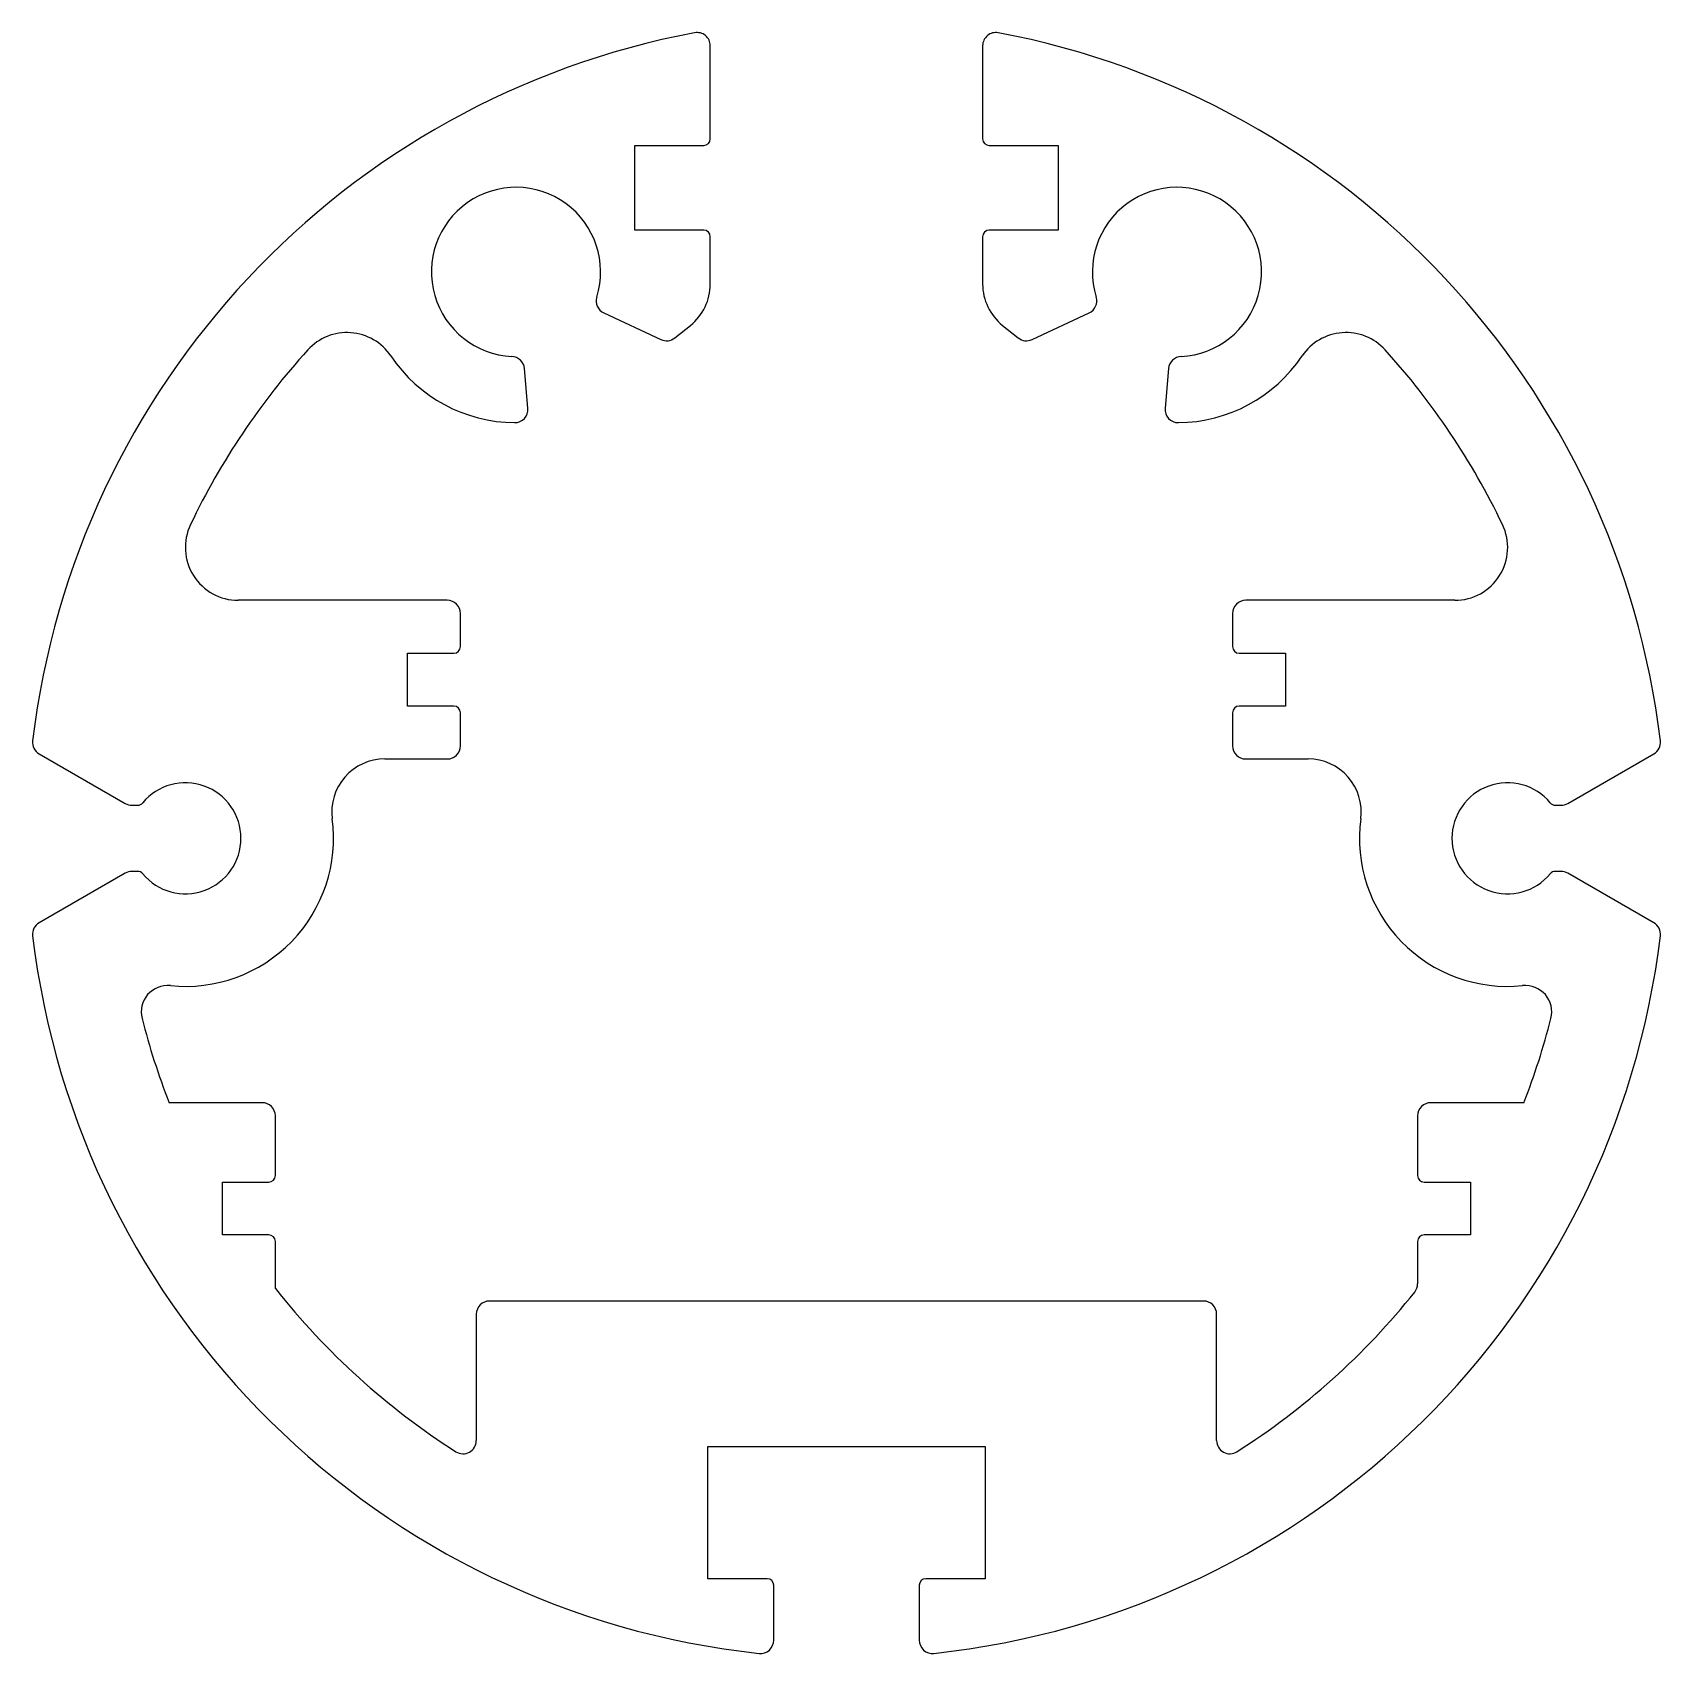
# Model space of a CAD drawing. Extents: x 2.7 to 64.3, y 2.8 to 64.1.
import ezdxf

# ---------------------------------------------------------------- set-up
doc = ezdxf.new("R2010")
doc.units = 0
doc.layers.get('0').update_dxf_attribs({"linetype": 'CONTINUOUS'})

msp = doc.modelspace()

# ---------------------------------------------------------------- linework, layer by layer
for p, q in [((28.349, 60.046), (28.349, 63.568)), ((38.649, 63.568), (38.649, 60.046)), ((25.499, 59.796), (28.099, 59.796)), ((25.499, 56.596), (25.499, 59.796)), ((38.899, 59.796), (41.499, 59.796)), ((41.499, 59.796), (41.499, 56.596)), ((28.099, 56.596), (25.499, 56.596)), ((28.349, 54.557), (28.349, 56.346)), ((38.649, 56.346), (38.649, 54.557)), ((41.499, 56.596), (38.899, 56.596)), ((24.322, 53.466), (26.482, 52.458)), ((27.006, 52.521), (27.599, 52.995)), ((39.4, 52.995), (39.993, 52.521)), ((40.516, 52.458), (42.677, 53.466)), ((21.45, 49.859), (21.319, 51.363)), ((45.68, 51.363), (45.548, 49.859)), ((18.399, 42.596), (10.494, 42.596)), ((56.505, 42.596), (48.599, 42.596)), ((18.899, 40.846), (18.899, 42.096)), ((48.099, 42.096), (48.099, 40.846)), ((16.899, 38.596), (16.899, 40.596)), ((16.899, 40.596), (18.649, 40.596)), ((48.349, 40.596), (50.099, 40.596)), ((50.099, 40.596), (50.099, 38.596)), ((18.649, 38.596), (16.899, 38.596)), ((18.899, 37.096), (18.899, 38.346)), ((48.099, 38.346), (48.099, 37.096)), ((50.099, 38.596), (48.349, 38.596)), ((2.966, 36.79), (6.218, 34.913)), ((16.033, 36.596), (18.399, 36.596)), ((48.599, 36.596), (50.965, 36.596)), ((60.78, 34.913), (64.033, 36.79)), ((6.468, 34.846), (6.69, 34.846)), ((60.308, 34.846), (60.53, 34.846)), ((6.218, 32.279), (2.966, 30.401)), ((6.69, 32.346), (6.468, 32.346)), ((60.53, 32.346), (60.308, 32.346)), ((64.033, 30.401), (60.78, 32.279)), ((11.399, 23.596), (7.882, 23.596)), ((59.117, 23.596), (55.599, 23.596)), ((11.899, 20.846), (11.899, 23.096)), ((55.099, 23.096), (55.099, 20.846)), ((9.899, 18.596), (9.899, 20.596)), ((9.899, 20.596), (11.649, 20.596)), ((55.349, 20.596), (57.099, 20.596)), ((57.099, 20.596), (57.099, 18.596)), ((11.649, 18.596), (9.899, 18.596)), ((57.099, 18.596), (55.349, 18.596)), ((11.899, 16.575), (11.899, 18.346)), ((55.099, 18.346), (55.099, 16.75)), ((46.999, 16.096), (19.999, 16.096)), ((19.499, 15.596), (19.499, 10.82)), ((47.499, 10.82), (47.499, 15.596)), ((28.249, 5.596), (28.249, 10.596)), ((28.249, 10.596), (38.749, 10.596)), ((38.749, 10.596), (38.749, 5.596)), ((30.499, 5.596), (28.249, 5.596)), ((38.749, 5.596), (36.499, 5.596)), ((30.749, 3.269), (30.749, 5.346)), ((36.249, 5.346), (36.249, 3.269))]:
    msp.add_line(p, q)
for centre, radius, start, end in [((33.499, 33.596), 31, 100.67547, 173.16888), ((27.849, 63.568), 0.5, 0, 100.67547), ((39.149, 63.568), 0.5, 79.32453, 180), ((33.499, 33.596), 31, 6.83112, 79.32453), ((28.099, 60.046), 0.25, 270, 0), ((38.899, 60.046), 0.25, 180, 270), ((20.999, 55.015), 3.2, 342.76643, 267.23357), ((45.999, 55.015), 3.2, 272.76643, 197.23357), ((28.099, 56.346), 0.25, 0, 90), ((38.899, 56.346), 0.25, 90, 180), ((26.349, 54.557), 2, 308.66145, 360), ((40.649, 54.557), 2, 180, 231.33855), ((24.533, 53.919), 0.5, 162.76643, 245), ((42.465, 53.919), 0.5, 295, 17.23357), ((14.607, 50.722), 2, 33.88202, 137.80644), ((26.694, 52.911), 0.5, 245, 308.66145), ((40.305, 52.911), 0.5, 231.33855, 295), ((52.392, 50.722), 2, 42.19356, 146.11798), ((33.499, 33.596), 27.5, 137.80644, 154.4453), ((20.999, 55.015), 5.7, 213.88202, 269.48227), ((20.821, 51.319), 0.5, 5, 87.23357), ((46.178, 51.319), 0.5, 92.76643, 175), ((45.999, 55.015), 5.7, 270.51773, 326.11798), ((33.499, 33.596), 27.5, 25.5547, 42.19356), ((20.952, 49.815), 0.5, 269.48227, 5), ((46.046, 49.815), 0.5, 175, 270.51773), ((10.494, 44.596), 2, 154.4453, 270), ((56.505, 44.596), 2, 270, 25.5547), ((18.399, 42.096), 0.5, 0, 90), ((48.599, 42.096), 0.5, 90, 180), ((18.649, 40.846), 0.25, 270, 0), ((48.349, 40.846), 0.25, 180, 270), ((18.649, 38.346), 0.25, 0, 90), ((48.349, 38.346), 0.25, 90, 180), ((3.216, 37.223), 0.5, 173.16888, 240), ((18.399, 37.096), 0.5, 270, 0), ((48.599, 37.096), 0.5, 180, 270), ((63.783, 37.223), 0.5, 300, 6.83112), ((16.033, 34.596), 2, 90, 187.56084), ((50.965, 34.596), 2, 352.43916, 90), ((8.499, 33.596), 2.1, 219.66501, 140.33499), ((58.499, 33.596), 2.1, 39.66501, 320.33499), ((6.468, 35.346), 0.5, 240, 270), ((6.69, 35.096), 0.25, 270, 320.33499), ((60.308, 35.096), 0.25, 219.66501, 270), ((60.53, 35.346), 0.5, 270, 300), ((8.499, 33.596), 5.6, 264.14041, 7.56084), ((58.499, 33.596), 5.6, 172.43916, 275.85959), ((6.468, 31.846), 0.5, 90, 120), ((6.69, 32.096), 0.25, 39.66501, 90), ((60.308, 32.096), 0.25, 90, 140.33499), ((60.53, 31.846), 0.5, 60, 90), ((3.216, 29.968), 0.5, 120, 186.83112), ((63.783, 29.968), 0.5, 353.16888, 60), ((33.499, 33.596), 31, 186.83112, 263.8831), ((33.499, 33.596), 31, 276.1169, 353.16888), ((7.826, 27.03), 1, 84.14041, 194.34472), ((59.173, 27.03), 1, 345.65528, 95.85959), ((33.499, 33.596), 27.5, 194.34472, 201.32369), ((33.499, 33.596), 27.5, 338.67631, 345.65528), ((11.399, 23.096), 0.5, 0, 90), ((55.599, 23.096), 0.5, 90, 180), ((11.649, 20.846), 0.25, 270, 0), ((55.349, 20.846), 0.25, 180, 270), ((11.649, 18.346), 0.25, 0, 90), ((55.349, 18.346), 0.25, 90, 180), ((54.599, 16.75), 0.5, 321.39642, 0), ((33.499, 33.596), 27.5, 218.23726, 237.51784), ((19.999, 15.596), 0.5, 90, 180), ((46.999, 15.596), 0.5, 0, 90), ((33.499, 33.596), 27.5, 302.48216, 321.39642), ((18.999, 10.82), 0.5, 237.51784, 0), ((47.999, 10.82), 0.5, 180, 302.48216), ((30.499, 5.346), 0.25, 0, 90), ((36.499, 5.346), 0.25, 90, 180), ((30.249, 3.269), 0.5, 263.8831, 360), ((36.749, 3.269), 0.5, 180, 276.1169)]:
    msp.add_arc(centre, radius, start, end)

doc.saveas('drawing.dxf')
